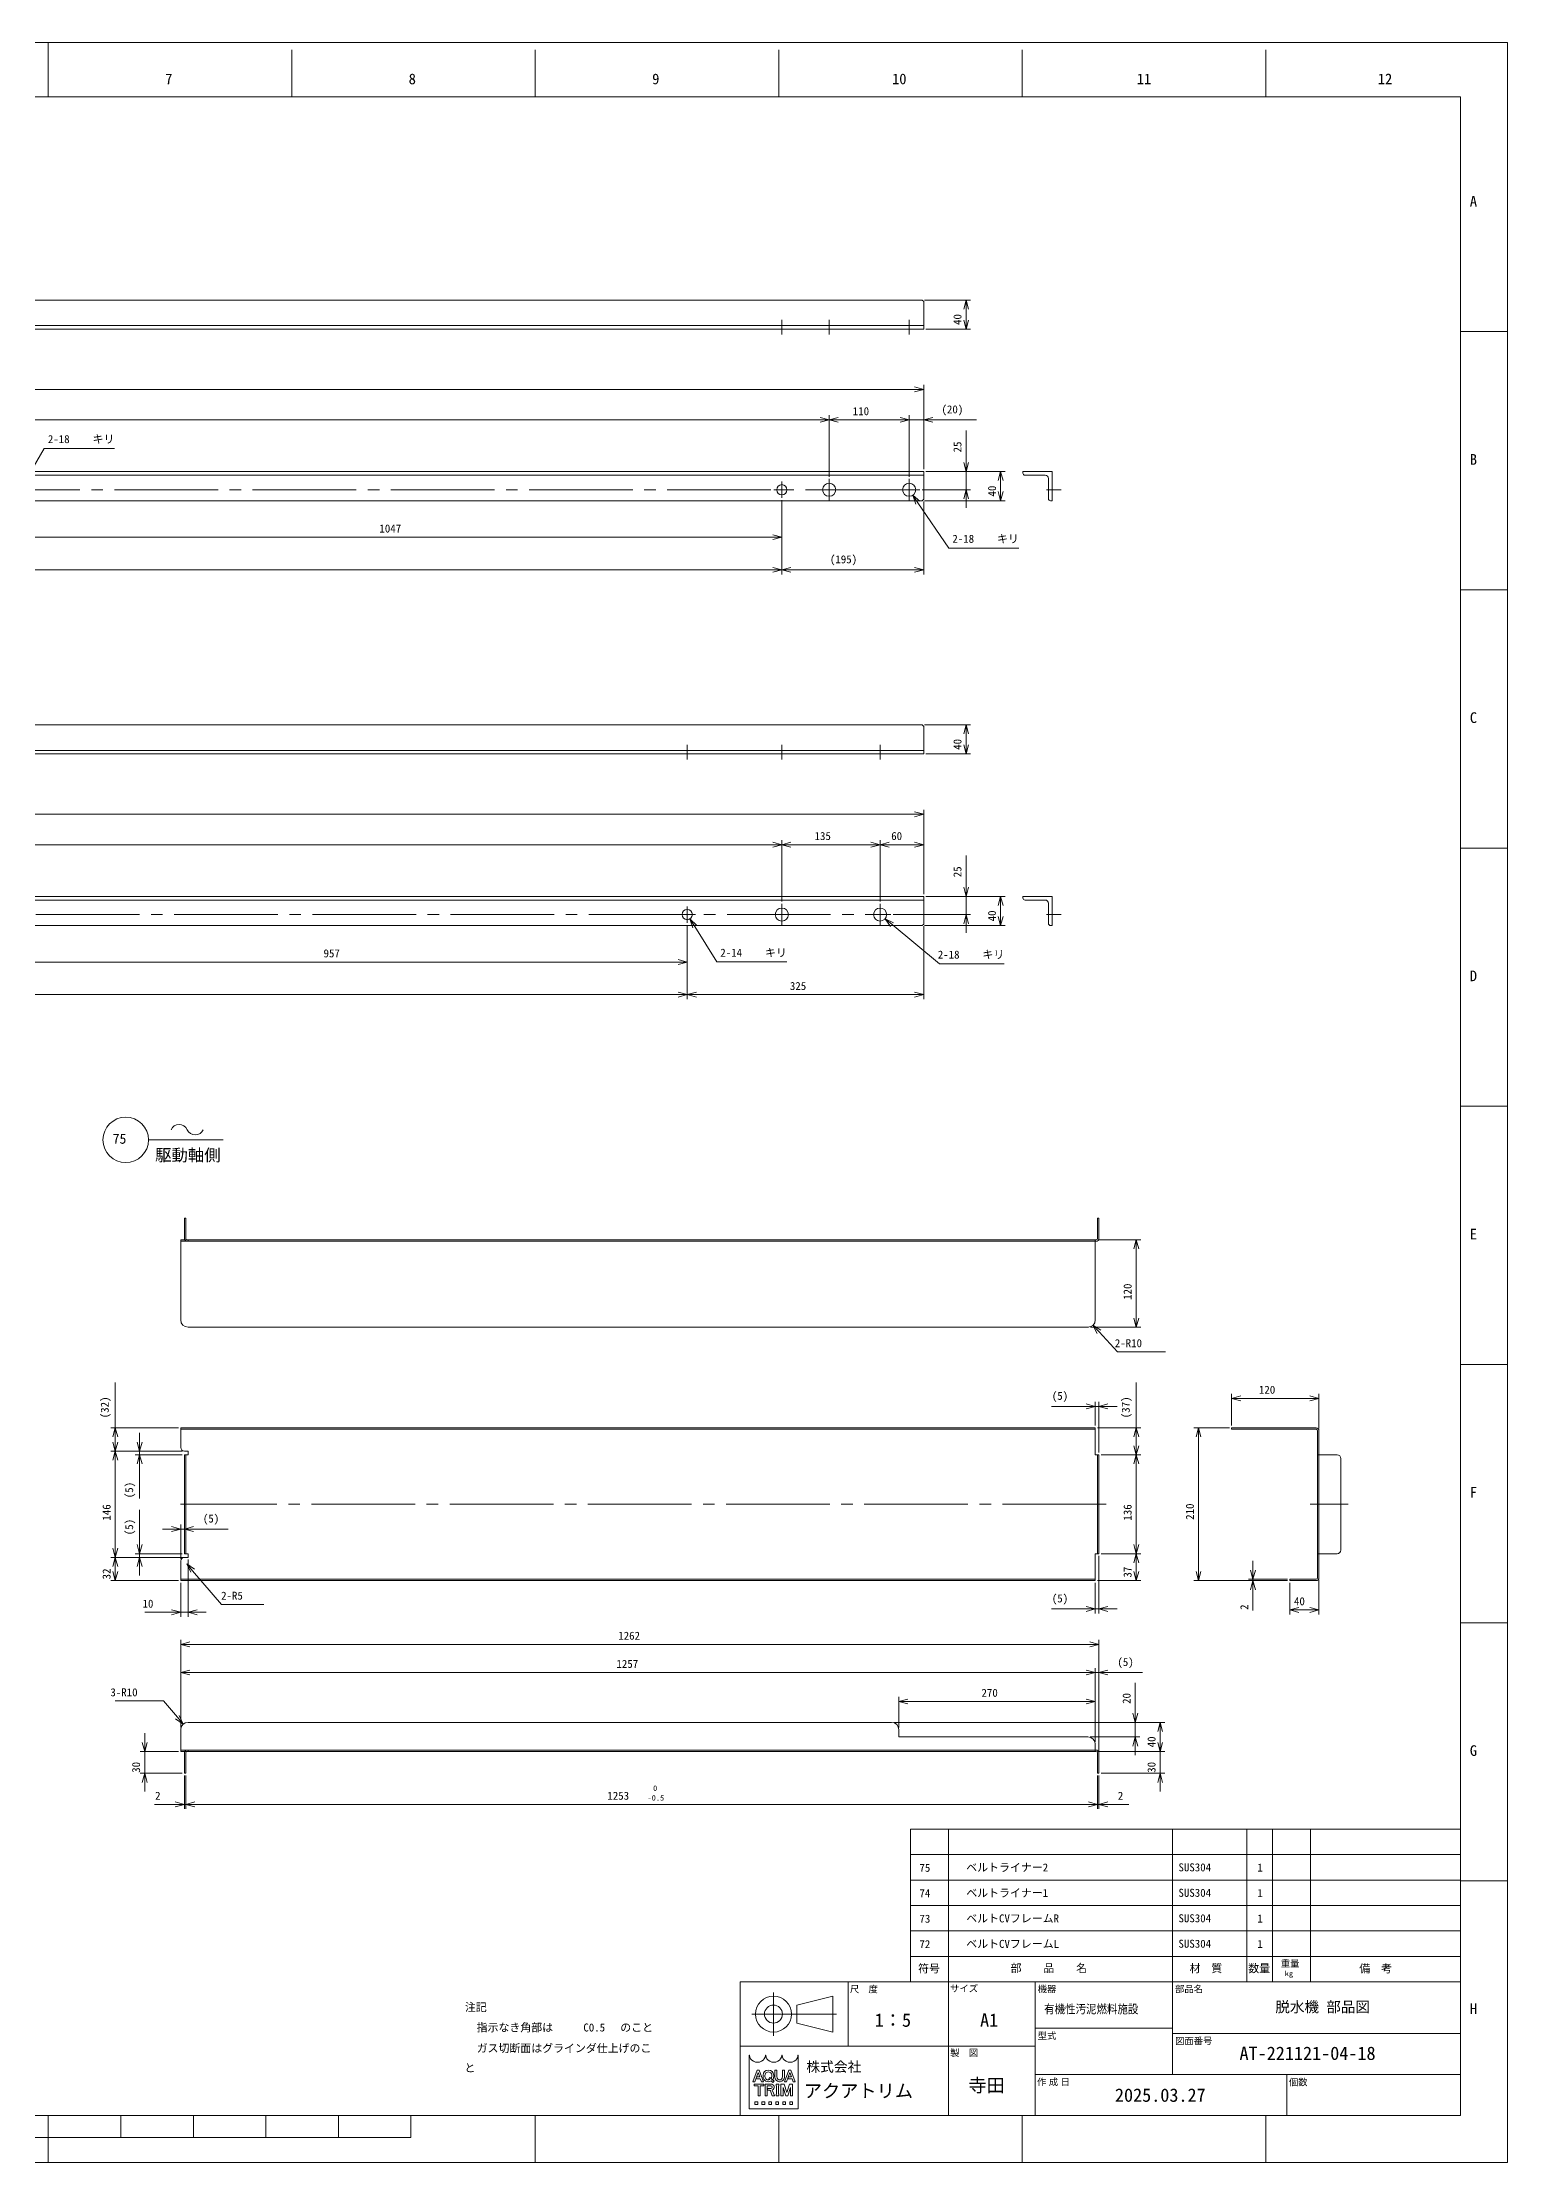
# Model space of a CAD drawing. Units: millimetres at full size. Extents: x -2070 to 2070, y -2126 to 1469.
# Drawn here: x 57 to 2070, y -1445 to 1469 of the extents above; entities that cross this region are included whole.
import ezdxf
from ezdxf.enums import TextEntityAlignment as Align

# ---------------------------------------------------------------- set-up
doc = ezdxf.new("R2010")
doc.units = ezdxf.units.MM
doc.header["$LTSCALE"] = 15.8308
doc.linetypes.add('CHAIN2', pattern=[12, 9, -1, 1, -1])
for name, color, linetype, lineweight in [('0-0_90_FRAME', 2, 'Continuous', 9), ('0-1_91_BLANK', 6, 'Continuous', 9), ('0-2_08_DIM', 3, 'Continuous', 9), ('0-3_0', 134, 'Continuous', 9), ('0-4_04_HIDDEN', 7, 'Continuous', 9), ('0-5_05_CENTER', 2, 'CHAIN2', 9)]:
    doc.layers.add(name, color=color, linetype=linetype, lineweight=lineweight)
doc.layers.add('0-6_07_TEXT', color=3, linetype='Continuous')
doc.styles.add('ＭＳ ゴシック', font='')
doc.styles.add('ＭＳ Ｐゴシック', font='')
doc.styles.get('ＭＳ ゴシック').set_extended_font_data('MS Gothic')
doc.styles.get('ＭＳ Ｐゴシック').set_extended_font_data('MS PGothic')

# ---------------------------------------------------------------- blocks, each defined once
blk = doc.blocks.new('A$C30156163_1')
at = {"layer": '0-3_0'}
for p, q in [((0, 0), (-40, 0)), ((-40, -2), (-40, 0)), ((0, 0), (0, -40)), ((-37, -5), (-9.5, -5)), ((-5, -9.5), (-5, -37)), ((-2, -40), (0, -40))]:
    blk.add_line(p, q, dxfattribs=at)
for centre, radius, start, end in [((-37, -2), 3, 180, 270), ((-9.5, -9.5), 4.5, 0, 90), ((-2, -37), 3, 180, 270)]:
    blk.add_arc(centre, radius, start, end, dxfattribs=at)
blk = doc.blocks.new('p1ba05')
at = {"layer": '0-2_08_DIM'}
for centre, start, end in [((-2.954, 0.285), 24.22764, 155.57578), ((0, 1.621), 204.22764, 335.57578)]:
    blk.add_arc(centre, 1.621, start, end, dxfattribs=at)
blk = doc.blocks.new('_Open30')
at = {"layer": '0-2_08_DIM'}
blk.add_line((0, 0), (-1, 0), dxfattribs=at)
blk.add_lwpolyline([(-1, 0.268), (0, 0), (-1, -0.268)], dxfattribs=at)
blk = doc.blocks.new('AM_BALLOON1')
at = {"layer": '0-2_08_DIM'}
blk.add_circle((0, 0), 5, dxfattribs=at)

msp = doc.modelspace()

# ---------------------------------------------------------------- linework, layer by layer
at = {"layer": '0-0_90_FRAME', "color": 6}
for p, q in [((64.71, 1469.3), (64.71, 1394.49)), ((2070.5, 6.85), (2005.69, 6.85)), ((64.71, -1445.3), (64.71, -1380.78)), ((164.42, -1410.69), (164.42, -1380.78)), ((264.12, -1410.69), (264.12, -1380.78)), ((363.83, -1410.69), (363.83, -1380.78)), ((463.54, -1410.69), (463.54, -1380.78)), ((563.24, -1410.69), (563.24, -1380.78)), ((-433.82, -1410.69), (563.24, -1410.69))]:
    msp.add_line(p, q, dxfattribs=at)
at = {"layer": '0-0_90_FRAME'}
for p, q in [((399.38, 1394.49), (399.38, 1459.3)), ((734.04, 1394.49), (734.04, 1459.3)), ((1068.71, 1394.49), (1068.71, 1459.3)), ((1403.38, 1394.49), (1403.38, 1459.3)), ((1738.04, 1394.49), (1738.04, 1459.3)), ((2070.5, 1071.81), (2005.69, 1071.81)), ((2070.5, 716.83), (2005.69, 716.83)), ((2070.5, 361.84), (2005.69, 361.84)), ((2070.5, -348.13), (2005.69, -348.13)), ((2070.5, -703.12), (2005.69, -703.12)), ((1249.58, -986.92), (1249.58, -1196.92)), ((1249.58, -986.92), (2005.69, -986.92)), ((1302.08, -986.92), (1302.08, -1196.92)), ((1610.03, -986.92), (1610.03, -1196.92)), ((1712.26, -986.92), (1712.26, -1196.92)), ((1747.26, -986.92), (1747.26, -1196.92)), ((1799.75, -986.92), (1799.75, -1196.92)), ((1249.58, -1021.92), (2005.69, -1021.92)), ((1249.58, -1056.92), (2005.69, -1056.92)), ((2070.5, -1058.1), (2005.69, -1058.1)), ((1249.58, -1091.92), (2005.69, -1091.92)), ((1249.58, -1126.92), (2005.69, -1126.92)), ((1249.58, -1161.92), (2005.69, -1161.92)), ((1033.04, -1334.19), (1033.04, -1334.11)), ((1033.04, -1334.19), (1035.91, -1334.19)), ((1035.12, -1337.39), (1048.25, -1337.39)), ((1035.12, -1337.39), (1035.12, -1339.63)), ((1035.12, -1339.63), (1039.92, -1339.63)), ((1035.91, -1334.19), (1040.4, -1321.57)), ((1037.48, -1329.96), (1038.35, -1327.53)), ((1037.48, -1329.96), (1043.39, -1329.96)), ((1038.35, -1327.53), (1042.53, -1327.53)), ((1039.08, -1318.18), (1041.73, -1318.18)), ((1040.24, -1353.4), (1040.24, -1339.95)), ((1042.53, -1327.53), (1040.4, -1321.57)), ((1047.77, -1334.11), (1041.73, -1318.18)), ((1043.12, -1353.4), (1043.12, -1339.95)), ((1043.44, -1339.63), (1048.25, -1339.63)), ((1047.09, -1325.22), (1047.09, -1327.14)), ((1047.77, -1334.19), (1047.77, -1334.11)), ((1048.25, -1337.39), (1048.25, -1339.63)), ((1049.75, -1325.41), (1049.75, -1326.95)), ((1050.07, -1337.39), (1050.07, -1353.4)), ((1050.07, -1337.39), (1057.43, -1337.39)), ((1052.95, -1339.63), (1057.82, -1339.63)), ((1055.07, -1329.94), (1056.49, -1328.43)), ((1055.07, -1329.94), (1056.38, -1331.21)), ((1056.49, -1328.43), (1062.42, -1333.32)), ((1058.2, -1329.77), (1060.26, -1331.47)), ((1058.34, -1333.12), (1060.57, -1335.29)), ((1059.15, -1325.41), (1059.15, -1326.95)), ((1060.57, -1335.29), (1062.42, -1333.32)), ((1061.82, -1325.22), (1061.82, -1327.14)), ((1063.3, -1327.72), (1063.3, -1318.18)), ((1066.18, -1318.18), (1063.3, -1318.18)), ((1065.35, -1337.39), (1068.87, -1337.39)), ((1065.35, -1337.39), (1065.35, -1339.63)), ((1065.67, -1350.84), (1065.67, -1339.95)), ((1066.18, -1327.14), (1066.18, -1318.18)), ((1068.55, -1350.84), (1068.55, -1339.95)), ((1068.87, -1337.39), (1068.87, -1339.63)), ((1070.5, -1334.19), (1069.54, -1334.19)), ((1071.76, -1337.39), (1075.94, -1337.39)), ((1079.76, -1349.02), (1075.94, -1337.39)), ((1076.58, -1334.19), (1076.58, -1334.11)), ((1076.58, -1334.19), (1079.46, -1334.19)), ((1076.74, -1327.72), (1076.74, -1318.18)), ((1079.46, -1334.19), (1083.95, -1321.57)), ((1079.76, -1349.02), (1083.59, -1337.39)), ((1081.02, -1329.96), (1081.89, -1327.53)), ((1081.02, -1329.96), (1086.93, -1329.96)), ((1081.89, -1327.53), (1086.07, -1327.53)), ((1082.62, -1318.18), (1085.27, -1318.18)), ((1087.77, -1337.39), (1083.59, -1337.39)), ((1086.07, -1327.53), (1083.95, -1321.57)), ((1091.31, -1334.11), (1085.27, -1318.18)), ((1091.31, -1334.19), (1091.31, -1334.11)), ((1035.92, -1361.78), (1035.92, -1365.62)), ((1040.24, -1353.4), (1043.12, -1353.4)), ((1045.52, -1361.78), (1045.52, -1365.62)), ((1053.05, -1345.81), (1053.05, -1343.57)), ((1053.05, -1343.57), (1057.82, -1343.57)), ((1053.05, -1345.81), (1056.19, -1345.81)), ((1055.13, -1361.78), (1055.13, -1365.62)), ((1057.38, -1346.61), (1059.82, -1353.4)), ((1059.82, -1353.4), (1062.92, -1353.4)), ((1060.16, -1346.51), (1062.92, -1353.27)), ((1062.92, -1353.27), (1062.92, -1353.4)), ((1064.74, -1361.78), (1064.74, -1365.62)), ((1065.35, -1353.4), (1065.35, -1351.16)), ((1074.34, -1361.78), (1074.34, -1365.62)), ((1078.32, -1353.4), (1074.64, -1342.19)), ((1078.32, -1353.4), (1081.2, -1353.4)), ((1081.2, -1353.4), (1084.89, -1342.19)), ((1087.79, -1361.78), (1087.79, -1365.62)), ((734.04, -1445.3), (734.04, -1380.78)), ((1068.71, -1445.3), (1068.71, -1380.78)), ((1403.38, -1445.3), (1403.38, -1380.78)), ((1738.04, -1445.3), (1738.04, -1380.78))]:
    msp.add_line(p, q, dxfattribs=at)
at = {"layer": '0-0_90_FRAME', "color": 134}
for p, q in [((1061.48, -1270.82), (1061.48, -1211.42)), ((1164.19, -1285.31), (1164.19, -1196.92)), ((1249.58, -1196.92), (2005.69, -1196.92)), ((1302.08, -1380.78), (1302.08, -1196.92)), ((1421.23, -1380.78), (1421.23, -1196.92)), ((1610.03, -1196.92), (1610.03, -1324.21)), ((1031.78, -1241.12), (1148.1, -1241.12)), ((1421.23, -1260.56), (1610.03, -1260.56)), ((1610.03, -1267.64), (2005.69, -1267.64)), ((1421.23, -1285.31), (1015.69, -1285.31)), ((1421.23, -1324.21), (2005.69, -1324.21)), ((1766.9, -1324.21), (1766.9, -1380.78))]:
    msp.add_line(p, q, dxfattribs=at)
at = {"layer": '0-0_90_FRAME', "color": 6}
msp.add_lwpolyline([(-1876.27, -1380.78), (2005.69, -1380.78), (2005.69, 1394.49), (-1876.27, 1394.49)], close=True, dxfattribs=at)
at = {"layer": '0-0_90_FRAME', "color": 134}
for points in [[(1015.69, -1380.78), (2005.69, -1380.78), (2005.69, -1196.92), (1015.69, -1196.92)], [(1093.65, -1228.74), (1143.15, -1216.37), (1143.15, -1265.87), (1093.65, -1253.49)]]:
    msp.add_lwpolyline(points, close=True, dxfattribs=at)
at = {"layer": '0-0_90_FRAME'}
for points in [[(1095.48, -1297.42), (1095.48, -1371.39), (1028.23, -1371.39), (1028.23, -1297.42)], [(1033.04, -1334.19), (1033.04, -1334.11), (1039.08, -1318.18)], [(1047.77, -1334.19), (1044.89, -1334.19), (1043.39, -1329.96)], [(1050.07, -1353.4), (1052.95, -1353.4), (1052.95, -1339.63)], [(1071.76, -1337.39), (1071.76, -1353.4), (1074.64, -1353.4), (1074.64, -1342.19)], [(1073.86, -1327.14), (1073.86, -1318.18), (1076.74, -1318.18)], [(1076.58, -1334.19), (1076.58, -1334.11), (1082.62, -1318.18)], [(1084.89, -1342.19), (1084.89, -1353.4), (1087.77, -1353.4), (1087.77, -1337.39)], [(1091.31, -1334.19), (1088.44, -1334.19), (1086.93, -1329.96)], [(1035.92, -1361.78), (1039.76, -1361.78), (1039.76, -1365.62), (1035.92, -1365.62)], [(1045.52, -1361.78), (1049.37, -1361.78), (1049.37, -1365.62), (1045.52, -1365.62)], [(1055.13, -1361.78), (1058.97, -1361.78), (1058.97, -1365.62), (1055.13, -1365.62)], [(1064.74, -1361.78), (1068.58, -1361.78), (1068.58, -1365.62), (1064.74, -1365.62)], [(1065.35, -1353.4), (1068.87, -1353.4), (1068.87, -1351.16)], [(1074.34, -1361.78), (1078.19, -1361.78), (1078.19, -1365.62), (1074.34, -1365.62)], [(1087.79, -1361.78), (1083.95, -1361.78), (1083.95, -1365.62), (1087.79, -1365.62)]]:
    msp.add_lwpolyline(points, dxfattribs=at)
at = {"layer": '0-0_90_FRAME', "color": 134}
for radius in [24.75, 12.38]:
    msp.add_circle((1061.48, -1241.12), radius, dxfattribs=at)
at = {"layer": '0-0_90_FRAME'}
for centre, radius, start, end in [((1028.23, -1297.74), 0.32, 0, 90), ((1050.65, -1297.74), 0.32, 0, 180), ((1050.65, -1297.74), 0.32, 0, 90), ((1073.06, -1297.74), 0.32, 0, 180), ((1095.48, -1297.74), 0.32, 90, 180), ((1039.92, -1339.95), 0.32, 0, 90), ((1043.44, -1339.95), 0.32, 90, 180), ((1057.75, -1341.6), 1.97, 271.99706, 88.00294), ((1070.06, -1327.43), 6.78, 182.45003, 265.55526), ((1065.35, -1339.95), 0.32, 0, 90), ((1071.89, -1327.22), 5.72, 179.25279, 218.96457), ((1070.02, -1326.14), 5.33, 241.15773, 298.84227), ((1068.87, -1339.95), 0.32, 90, 180), ((1069.97, -1327.43), 6.78, 274.44474, 357.54997), ((1068.15, -1327.22), 5.72, 321.03543, 0.74721), ((1056.19, -1347.09), 1.28, 21.9283, 90), ((1058.23, -1347.31), 2.09, 22.27295, 58.55311), ((1065.35, -1350.84), 0.32, 270, 0), ((1068.87, -1350.84), 0.32, 180, 270)]:
    msp.add_arc(centre, radius, start, end, dxfattribs=at)
for centre, major_axis, ratio, start_param, end_param in [((1039.44, -1297.74), (-10.89, 0), 0.882353, 6.2831853, 9.424778), ((1061.86, -1297.74), (-10.89, 0), 0.882353, 6.2831853, 9.424778), ((1084.27, -1297.74), (-10.89, 0), 0.882353, 6.2831853, 9.424778), ((1054.45, -1325.22), (-7.36, 0), 0.956522, 3.1415927, 6.2831853), ((1054.45, -1327.14), (-7.36, 0), 0.956522, 6.2831853, 8.4104559), ((1054.45, -1325.41), (4.7, 0), 0.994718, 6.2831853, 9.424778), ((1054.45, -1326.95), (4.7, 0), 0.995036, 3.1415927, 5.1354926), ((1057.43, -1341.6), (-5.17, 0), 0.81482, 1.9440695, 4.712389), ((1054.45, -1326.95), (4.7, 0), 0.995036, 5.6366671, 6.2831853), ((1054.45, -1327.14), (-7.36, 0), 0.956522, 2.4802046, 3.1415927)]:
    msp.add_ellipse(centre, major_axis=major_axis, ratio=ratio, start_param=start_param, end_param=end_param, dxfattribs=at)
at = {"layer": '0-1_91_BLANK'}
msp.add_lwpolyline([(-2070.5, -1445.3), (2070.5, -1445.3), (2070.5, 1469.3), (-2070.5, 1469.3)], close=True, dxfattribs=at)
at = {"layer": '0-2_08_DIM'}
for p, q in [((1269.07, 1115.12), (1332.5, 1115.12)), ((1326.25, 1087.62), (1326.25, 1102.62)), ((1271.07, 1075.12), (1332.5, 1075.12)), ((-1289.55, 992.24), (1255.45, 992.24)), ((1267.95, 882.46), (1267.95, 998.49)), ((-1094.55, 950.43), (1125.45, 950.43)), ((1137.95, 872.27), (1137.95, 956.68)), ((1137.95, 872.27), (1137.95, 956.68)), ((1235.45, 950.43), (1150.45, 950.43)), ((1235.45, 950.43), (1222.95, 950.43)), ((1247.95, 872.27), (1247.95, 956.68)), ((1247.95, 872.27), (1247.95, 956.68)), ((1247.95, 950.43), (1267.95, 950.43)), ((1267.95, 882.46), (1267.95, 956.68)), ((1280.45, 950.43), (1340.45, 950.43)), ((1326.25, 891.83), (1326.25, 935.58)), ((1271.07, 879.33), (1332.5, 879.33)), ((1271.07, 879.33), (1379.98, 879.33)), ((1326.25, 854.33), (1326.25, 879.33)), ((1265.89, 854.33), (1332.5, 854.33)), ((1373.73, 866.83), (1373.73, 851.83)), ((1072.95, 840.02), (1072.95, 738.02)), ((1072.95, 840.02), (1072.95, 782.9)), ((1072.95, 840.02), (1072.95, 738.02)), ((1267.95, 838.21), (1267.95, 738.02)), ((1269.07, 839.33), (1379.98, 839.33)), ((1326.25, 841.83), (1326.25, 829.33)), ((38.45, 789.15), (1060.45, 789.15)), ((-964.55, 744.27), (1060.45, 744.27)), ((1085.45, 744.27), (1255.45, 744.27)), ((1269.07, 531.1), (1332.5, 531.1)), ((1326.25, 503.6), (1326.25, 518.6)), ((1271.07, 491.1), (1332.5, 491.1)), ((1255.45, 408.22), (-1289.55, 408.22)), ((1267.95, 298.44), (1267.95, 414.47)), ((1060.45, 366.41), (-1159.55, 366.41)), ((1072.95, 288.25), (1072.95, 372.66)), ((1072.95, 288.25), (1072.95, 372.66)), ((1085.45, 366.41), (1195.45, 366.41)), ((1207.95, 288.25), (1207.95, 372.66)), ((1207.95, 288.25), (1207.95, 372.66)), ((1220.45, 366.41), (1255.45, 366.41)), ((1267.95, 298.44), (1267.95, 372.66)), ((1326.25, 307.81), (1326.25, 351.56)), ((1271.07, 295.31), (1332.5, 295.31)), ((1271.07, 295.31), (1379.98, 295.31)), ((1326.25, 270.31), (1326.25, 295.31)), ((1225.89, 270.31), (1332.5, 270.31)), ((1373.73, 282.81), (1373.73, 267.81)), ((942.95, 256), (942.95, 154)), ((942.95, 256), (942.95, 198.87)), ((942.95, 256), (942.95, 154)), ((1267.95, 254.19), (1267.95, 154)), ((1269.07, 255.31), (1379.98, 255.31)), ((1326.25, 257.81), (1326.25, 245.31)), ((930.45, 205.12), (-1.55, 205.12)), ((930.45, 160.25), (-1094.55, 160.25)), ((955.45, 160.25), (1255.45, 160.25)), ((202.43, -39.47), (305.22, -39.47)), ((1507.88, -176.83), (1566.34, -176.83)), ((1560.09, -189.33), (1560.09, -284.33)), ((1497.38, -296.83), (1566.34, -296.83)), ((156.71, -435.28), (156.71, -372.78)), ((1560.09, -435.28), (1560.09, -372.78)), ((1491.26, -405.75), (1443.65, -405.75)), ((1503.76, -432.16), (1503.76, -399.5)), ((1508.76, -405.75), (1503.76, -405.75)), ((1508.76, -469.16), (1508.76, -399.5)), ((1521.26, -405.75), (1533.76, -405.75)), ((1691.18, -432.16), (1691.18, -388.53)), ((1798.68, -394.78), (1703.68, -394.78)), ((1811.18, -436.16), (1811.18, -388.53)), ((243.64, -435.28), (150.46, -435.28)), ((1506.88, -435.28), (1566.34, -435.28)), ((1688.06, -435.28), (1639.46, -435.28)), ((156.71, -454.78), (156.71, -447.78)), ((190.29, -454.78), (190.29, -442.28)), ((1560.09, -459.78), (1560.09, -447.78)), ((1645.71, -632.78), (1645.71, -447.78)), ((248.64, -467.28), (150.46, -467.28)), ((248.64, -467.28), (150.46, -467.28)), ((156.71, -600.78), (156.71, -479.78)), ((248.64, -467.28), (184.04, -467.28)), ((248.64, -472.28), (184.04, -472.28)), ((190.29, -467.28), (190.29, -472.28)), ((190.29, -484.78), (190.29, -532.38)), ((1511.88, -472.28), (1566.34, -472.28)), ((1511.88, -472.28), (1566.34, -472.28)), ((1560.09, -595.78), (1560.09, -484.78)), ((190.29, -595.78), (190.29, -548.18)), ((234.26, -574.39), (221.76, -574.39)), ((246.76, -615.16), (246.76, -568.14)), ((246.76, -574.39), (251.76, -574.39)), ((251.76, -574.42), (251.76, -568.14)), ((264.26, -574.39), (311.86, -574.39)), ((248.64, -608.28), (184.04, -608.28)), ((190.29, -613.28), (190.29, -608.28)), ((1508.76, -611.41), (1508.76, -690.4)), ((1511.88, -608.28), (1566.34, -608.28)), ((1511.88, -608.28), (1566.34, -608.28)), ((248.64, -613.28), (150.46, -613.28)), ((243.64, -613.28), (150.46, -613.28)), ((156.71, -625.78), (156.71, -632.78)), ((243.64, -613.28), (184.04, -613.28)), ((190.29, -625.78), (190.29, -638.28)), ((256.76, -616.41), (256.76, -695.06)), ((1560.09, -620.78), (1560.09, -632.78)), ((1720.55, -630.78), (1720.55, -618.28)), ((243.64, -645.28), (150.46, -645.28)), ((246.76, -648.41), (246.76, -695.06)), ((1503.76, -648.41), (1503.76, -690.4)), ((1506.88, -645.28), (1566.34, -645.28)), ((1768.06, -645.28), (1639.46, -645.28)), ((1768.06, -643.28), (1714.3, -643.28)), ((1768.06, -645.28), (1714.3, -645.28)), ((1720.55, -643.28), (1720.55, -645.28)), ((1720.55, -657.78), (1720.55, -686.53)), ((1771.18, -648.41), (1771.18, -691.83)), ((1811.18, -644.41), (1811.18, -691.83)), ((234.26, -688.81), (197.39, -688.81)), ((256.76, -688.81), (246.76, -688.81)), ((269.26, -688.81), (281.76, -688.81)), ((1491.26, -684.15), (1443.65, -684.15)), ((1508.76, -684.15), (1503.76, -684.15)), ((1521.26, -684.15), (1533.76, -684.15)), ((1798.68, -685.58), (1783.68, -685.58)), ((246.76, -847.03), (246.76, -726.66)), ((1508.76, -879.03), (1508.76, -726.66)), ((259.26, -732.91), (1496.26, -732.91)), ((246.76, -847.03), (246.76, -765.4)), ((1491.26, -771.65), (259.26, -771.65)), ((1491.26, -771.65), (1478.76, -771.65)), ((1503.76, -867.03), (1503.76, -765.4)), ((1503.76, -867.03), (1503.76, -765.4)), ((1503.76, -771.65), (1508.76, -771.65)), ((1508.76, -879.03), (1508.76, -765.4)), ((1521.26, -771.65), (1568.86, -771.65)), ((1558.73, -827.66), (1558.73, -785.78)), ((1233.76, -847.03), (1233.76, -805.12)), ((1246.26, -811.37), (1491.26, -811.37)), ((1503.76, -867.03), (1503.76, -805.12)), ((1226.88, -840.16), (1599.25, -840.16)), ((1226.88, -840.16), (1564.98, -840.16)), ((1558.73, -860.16), (1558.73, -840.16)), ((197.25, -867.66), (197.25, -855.16)), ((1496.88, -860.16), (1564.98, -860.16)), ((1558.73, -872.66), (1558.73, -885.16)), ((1593, -867.66), (1593, -852.66)), ((1593, -867.66), (1593, -855.16)), ((243.64, -880.16), (191, -880.16)), ((197.25, -880.16), (197.25, -910.16)), ((1506.88, -880.16), (1599.25, -880.16)), ((1507.88, -880.16), (1599.25, -880.16)), ((1593, -880.16), (1593, -910.16)), ((248.64, -910.16), (191, -910.16)), ((197.25, -922.66), (197.25, -935.16)), ((251.76, -913.28), (251.76, -959.17)), ((253.76, -913.28), (253.76, -959.17)), ((253.76, -913.28), (253.76, -959.17)), ((1506.76, -913.28), (1506.76, -959.17)), ((1506.76, -913.28), (1506.76, -959.17)), ((1508.76, -913.28), (1508.76, -959.17)), ((1511.88, -910.16), (1599.25, -910.16)), ((1593, -922.66), (1593, -935.16)), ((239.26, -952.92), (210.51, -952.92)), ((253.76, -952.92), (251.76, -952.92)), ((1494.26, -952.92), (266.26, -952.92)), ((266.26, -952.92), (278.76, -952.92)), ((1494.26, -952.92), (1481.76, -952.92)), ((1506.76, -952.92), (1508.76, -952.92)), ((1521.26, -952.92), (1550.01, -952.92))]:
    msp.add_line(p, q, dxfattribs=at)
for points in [[(155.59, 911.17), (59.22, 911.17), (36.81, 872.89)], [(1398.78, 774.1), (1302.4, 774.1), (1260.02, 836.54)], [(1079.84, 205.17), (983.46, 205.17), (953.25, 253.75)], [(1378.75, 202.51), (1289.88, 202.51), (1224.51, 256.6)], [(1600.38, -330.78), (1534.13, -330.78), (1508.98, -303.4)], [(360.78, -677.93), (302.65, -677.93), (263.12, -631.59)], [(156.68, -810.73), (222.93, -810.73), (242.11, -833.08)]]:
    msp.add_lwpolyline(points, dxfattribs=at)
at = {"layer": '0-3_0'}
for p, q in [((251.76, -174.83), (251.76, -146.83)), ((251.76, -146.83), (253.76, -146.83)), ((253.76, -174.83), (253.76, -146.83)), ((1506.76, -146.83), (1506.76, -174.83)), ((246.76, -286.83), (246.76, -176.83)), ((1363, -176.83), (246.76, -176.83)), ((256.76, -178.83), (255.76, -178.83)), ((1504.76, -176.83), (1363, -176.83)), ((1503.76, -210.49), (1503.76, -176.83)), ((1503.76, -286.83), (1503.76, -210.49)), ((1494.26, -296.83), (256.76, -296.83)), ((1503.76, -435.28), (246.76, -435.28)), ((246.76, -435.28), (246.76, -462.28)), ((1503.76, -437.28), (246.76, -437.28)), ((1809.18, -641.28), (1809.18, -439.28)), ((1811.18, -472.28), (1811.18, -439.28)), ((1809.18, -472.28), (1836.18, -472.28)), ((1841.18, -477.28), (1841.18, -603.28)), ((256.76, -608.28), (251.76, -608.28)), ((256.76, -608.28), (256.76, -613.28)), ((1503.76, -608.28), (1503.76, -645.28)), ((1503.76, -608.28), (1508.76, -608.28)), ((1836.18, -608.28), (1809.18, -608.28)), ((1811.18, -641.28), (1811.18, -608.28)), ((246.76, -618.28), (246.76, -645.28)), ((256.76, -613.28), (251.76, -613.28)), ((1503.76, -643.28), (246.76, -643.28)), ((1503.76, -645.28), (246.76, -645.28)), ((1771.18, -643.28), (1807.18, -643.28)), ((1771.18, -643.28), (1771.18, -645.28)), ((1807.18, -645.28), (1771.18, -645.28)), ((256.76, -840.16), (1223.76, -840.16)), ((246.76, -850.16), (246.76, -880.16)), ((1503.76, -880.16), (1503.76, -870.16)), ((1363, -880.16), (246.76, -880.16)), ((251.76, -882.16), (251.76, -910.16)), ((253.76, -882.16), (253.76, -910.16)), ((256.76, -878.16), (255.76, -878.16)), ((1504.76, -880.16), (1363, -880.16)), ((1504.76, -878.16), (1503.76, -878.16)), ((1506.76, -910.16), (1506.76, -882.16)), ((251.76, -910.16), (253.76, -910.16))]:
    msp.add_line(p, q, dxfattribs=at)
for points in [[(-1302.05, 1075.12), (1267.95, 1075.12), (1267.95, 1113.12), (1265.95, 1115.12), (-1300.05, 1115.12), (-1302.05, 1113.12)], [(-1302.05, 879.33), (1267.95, 879.33), (1267.95, 841.33), (1265.95, 839.33), (-1300.05, 839.33), (-1302.05, 841.33)], [(1267.95, 491.1), (-1302.05, 491.1), (-1302.05, 529.1), (-1300.05, 531.1), (1265.95, 531.1), (1267.95, 529.1)], [(1267.95, 295.31), (-1302.05, 295.31), (-1302.05, 257.31), (-1300.05, 255.31), (1265.95, 255.31), (1267.95, 257.31)]]:
    msp.add_lwpolyline(points, close=True, dxfattribs=at)
for points in [[(1506.76, -146.83), (1508.76, -146.83), (1508.76, -174.83)], [(1508.76, -608.28), (1508.76, -472.28), (1503.76, -472.28), (1503.76, -435.28)], [(1807.18, -437.28), (1691.18, -437.28), (1691.18, -435.28), (1807.18, -435.28)], [(256.76, -472.28), (256.76, -467.28), (251.76, -467.28)], [(251.76, -608.28), (251.76, -472.28), (256.76, -472.28)], [(1233.76, -850.16), (1233.76, -860.16), (1400.93, -860.16), (1493.76, -860.16)], [(1506.76, -910.16), (1508.76, -910.16), (1508.76, -882.16)]]:
    msp.add_lwpolyline(points, dxfattribs=at)
for centre, radius in [((1072.95, 854.33), 7), ((1137.95, 854.33), 9), ((1247.95, 854.33), 9), ((942.95, 270.31), 7), ((1072.95, 270.31), 9), ((1207.95, 270.31), 9)]:
    msp.add_circle(centre, radius, dxfattribs=at)
for centre, radius, start, end in [((255.76, -174.83), 4, 180, 210), ((255.76, -174.83), 2, 180, 270), ((1504.76, -174.83), 2, 270, 0), ((1504.76, -174.83), 4, 270, 0), ((256.76, -286.83), 10, 180, 270), ((1493.76, -286.83), 10, 270, 0), ((1807.18, -439.28), 4, 0, 90), ((251.76, -462.28), 5, 180, 270), ((1807.18, -439.28), 2, 0, 90), ((1836.18, -477.28), 5, 0, 90), ((1836.18, -603.28), 5, 270, 0), ((251.76, -618.28), 5, 90, 180), ((1807.18, -641.28), 4, 270, 0), ((1807.18, -641.28), 2, 270, 0), ((256.76, -850.16), 10, 90, 180), ((1223.76, -850.16), 10, 0, 90), ((1493.76, -870.16), 10, 0, 90), ((255.76, -882.16), 4, 150, 180), ((255.76, -882.16), 2, 90, 180), ((1504.76, -882.16), 4, 0, 90), ((1504.76, -882.16), 2, 0, 90)]:
    msp.add_arc(centre, radius, start, end, dxfattribs=at)
at = {"layer": '0-4_04_HIDDEN'}
for p, q in [((-1302.05, 1080.12), (1267.95, 1080.12)), ((-1302.05, 874.33), (1267.95, 874.33)), ((1267.95, 496.1), (-1302.05, 496.1)), ((1267.95, 290.31), (-1302.05, 290.31)), ((1503.76, -178.83), (246.76, -178.83)), ((256.76, -176.83), (256.76, -178.83)), ((1504.76, -178.83), (1503.76, -178.83)), ((253.76, -608.28), (253.76, -472.28)), ((1506.76, -608.28), (1506.76, -472.28)), ((1811.18, -608.28), (1811.18, -472.28)), ((1503.76, -878.16), (246.76, -878.16)), ((256.76, -880.16), (256.76, -878.16))]:
    msp.add_line(p, q, dxfattribs=at)
for centre, start, end in [((255.76, -174.83), 210, 270), ((255.76, -882.16), 90, 150)]:
    msp.add_arc(centre, 4, start, end, dxfattribs=at)
at = {"layer": '0-5_05_CENTER'}
for p, q in [((1072.95, 1067.59), (1072.95, 1087.72)), ((1137.95, 1067.59), (1137.95, 1087.72)), ((1247.95, 1067.59), (1247.95, 1087.72)), ((1247.95, 854.33), (-1242.05, 854.33)), ((1061.76, 854.33), (1084.14, 854.33)), ((1072.95, 843.15), (1072.95, 865.52)), ((1123.14, 854.33), (1152.76, 854.33)), ((1137.95, 839.52), (1137.95, 869.15)), ((1233.14, 854.33), (1262.76, 854.33)), ((1247.95, 839.52), (1247.95, 869.15)), ((1436.77, 854.33), (1456.9, 854.33)), ((942.95, 483.56), (942.95, 503.7)), ((1072.95, 483.56), (1072.95, 503.7)), ((1207.95, 483.56), (1207.95, 503.7)), ((-1282.05, 270.31), (1207.95, 270.31)), ((931.76, 270.31), (954.14, 270.31)), ((942.95, 259.13), (942.95, 281.5)), ((1058.14, 270.31), (1087.76, 270.31)), ((1072.95, 255.5), (1072.95, 285.12)), ((1193.14, 270.31), (1222.76, 270.31)), ((1207.95, 255.5), (1207.95, 285.12)), ((1436.77, 270.31), (1456.9, 270.31)), ((1518.76, -540.28), (246.26, -540.28)), ((1851.18, -540.28), (1799.18, -540.28))]:
    msp.add_line(p, q, dxfattribs=at)

# ---------------------------------------------------------------- block references
at = {"layer": '0-2_08_DIM', "xscale": 12.5, "yscale": 12.5}
for p, rotation in [((1326.25, 1115.12), 90), ((1326.25, 1075.12), 270), ((1137.95, 950.43), 180), ((1267.95, 950.43), 180), ((1326.25, 879.33), 270), ((1373.73, 879.33), 90), ((1253, 846.89), 124.16408), ((1326.25, 854.33), 90), ((1373.73, 839.33), 270), ((1072.95, 744.27), 180), ((1326.25, 531.1), 90), ((1326.25, 491.1), 270), ((1072.95, 366.41), 180), ((1207.95, 366.41), 180), ((1326.25, 295.31), 270), ((1373.73, 295.31), 90), ((946.65, 264.37), 121.87829), ((1214.88, 264.57), 140.38929), ((1326.25, 270.31), 90), ((1373.73, 255.31), 270), ((942.95, 160.25), 180), ((1560.09, -176.83), 90), ((1560.09, -296.83), 270), ((1500.52, -294.19), 132.56629), ((1508.76, -405.75), 180), ((1691.18, -394.78), 180), ((156.71, -435.28), 90), ((1560.09, -435.28), 90), ((1645.71, -435.28), 90), ((156.71, -467.28), 270), ((190.29, -467.28), 270), ((1560.09, -472.28), 270), ((156.71, -467.28), 90), ((190.29, -472.28), 90), ((1560.09, -472.28), 90), ((251.76, -574.39), 180), ((156.71, -613.28), 270), ((190.29, -608.28), 270), ((1560.09, -608.28), 270), ((1560.09, -608.28), 90), ((156.71, -613.28), 90), ((156.71, -645.28), 270), ((190.29, -613.28), 90), ((255.01, -622.08), 130.47208), ((1560.09, -645.28), 270), ((1645.71, -645.28), 270), ((1720.55, -643.28), 270), ((1720.55, -645.28), 90), ((256.76, -688.81), 180), ((1508.76, -684.15), 180), ((1771.18, -685.58), 180), ((246.76, -732.91), 180), ((246.76, -771.65), 180), ((1508.76, -771.65), 180), ((1233.76, -811.37), 180), ((250.25, -842.57), 310.63102), ((1558.73, -840.16), 270), ((1593, -840.16), 90), ((197.25, -880.16), 270), ((1558.73, -860.16), 90), ((1593, -880.16), 270), ((1593, -880.16), 270), ((197.25, -910.16), 90), ((1593, -910.16), 90), ((253.76, -952.92), 180), ((253.76, -952.92), 180), ((1508.76, -952.92), 180)]:
    msp.add_blockref('_Open30', p, dxfattribs=dict(at, rotation=rotation))
at = {"layer": '0-2_08_DIM'}
for name, p, xscale, yscale in [('_Open30', (1267.95, 992.24), 12.5, 12.5), ('_Open30', (1137.95, 950.43), 12.5, 12.5), ('_Open30', (1247.95, 950.43), 12.5, 12.5), ('_Open30', (1247.95, 950.43), 12.5, 12.5), ('_Open30', (1072.95, 789.15), 12.5, 12.5), ('_Open30', (1072.95, 744.27), 12.5, 12.5), ('_Open30', (1267.95, 744.27), 12.5, 12.5), ('_Open30', (1267.95, 408.22), 12.5, 12.5), ('_Open30', (1072.95, 366.41), 12.5, 12.5), ('_Open30', (1207.95, 366.41), 12.5, 12.5), ('_Open30', (1267.95, 366.41), 12.5, 12.5), ('_Open30', (942.95, 205.12), 12.5, 12.5), ('_Open30', (942.95, 160.25), 12.5, 12.5), ('_Open30', (1267.95, 160.25), 12.5, 12.5), ('AM_BALLOON1', (171.14, -39.43), 6.25, 6.25), ('p1ba05', (266.66, -32.63), 7.5, 7.5), ('_Open30', (1503.76, -405.75), 12.5, 12.5), ('_Open30', (1811.18, -394.78), 12.5, 12.5), ('_Open30', (246.76, -574.39), 12.5, 12.5), ('_Open30', (246.76, -688.81), 12.5, 12.5), ('_Open30', (1503.76, -684.15), 12.5, 12.5), ('_Open30', (1811.18, -685.58), 12.5, 12.5), ('_Open30', (1508.76, -732.91), 12.5, 12.5), ('_Open30', (1503.76, -771.65), 12.5, 12.5), ('_Open30', (1503.76, -771.65), 12.5, 12.5), ('_Open30', (1503.76, -811.37), 12.5, 12.5), ('_Open30', (251.76, -952.92), 12.5, 12.5), ('_Open30', (1506.76, -952.92), 12.5, 12.5), ('_Open30', (1506.76, -952.92), 12.5, 12.5)]:
    msp.add_blockref(name, p, dxfattribs=dict(at, xscale=xscale, yscale=yscale))
at = {"layer": '0-3_0'}
for p in [(1444.3, 879.33), (1444.3, 295.31)]:
    msp.add_blockref('A$C30156163_1', p, dxfattribs=at)

# ---------------------------------------------------------------- texts
at = {"layer": '0-0_90_FRAME', "color": 134}
for s, height, style, p in [('7', 14.66, 'ＭＳ ゴシック', (225.38, 1407.4)), ('8', 14.66, 'ＭＳ ゴシック', (560.04, 1407.4)), ('9', 14.66, 'ＭＳ ゴシック', (894.71, 1407.4)), ('10', 14.66, 'ＭＳ ゴシック', (1224.38, 1407.4)), ('11', 14.66, 'ＭＳ ゴシック', (1560.71, 1407.4)), ('12', 14.66, 'ＭＳ ゴシック', (1892.04, 1407.4)), ('A', 14.66, 'ＭＳ ゴシック', (2018.57, 1239.3)), ('B', 14.66, 'ＭＳ ゴシック', (2018.57, 884.32)), ('C', 14.66, 'ＭＳ ゴシック', (2018.57, 529.33)), ('D', 14.66, 'ＭＳ ゴシック', (2018.57, 174.35)), ('E', 14.66, 'ＭＳ ゴシック', (2018.57, -180.64)), ('F', 14.66, 'ＭＳ ゴシック', (2018.57, -535.62)), ('G', 14.66, 'ＭＳ ゴシック', (2018.57, -890.61)), ('尺\u3000度', 9.164, 'ＭＳ Ｐゴシック', (1166.43, -1214.24)), ('サイズ', 9.164, 'ＭＳ Ｐゴシック', (1304.33, -1213.31)), ('機器', 9.164, 'ＭＳ Ｐゴシック', (1424.62, -1214.04)), ('部品名', 9.164, 'ＭＳ Ｐゴシック', (1613.43, -1214.04)), ('脱水機 部品図', 14.66, 'ＭＳ ゴシック', (1751.32, -1242.97)), ('1：5', 18.33, 'ＭＳ ゴシック', (1200.65, -1264.1)), ('A1', 18.33, 'ＭＳ ゴシック', (1345.41, -1264.1)), ('H', 14.66, 'ＭＳ ゴシック', (2018.57, -1245.59)), ('型式', 9.164, 'ＭＳ Ｐゴシック', (1424.62, -1278.3)), ('図面番号', 9.164, 'ＭＳ Ｐゴシック', (1613.43, -1285.37)), ('製\u3000図', 9.164, 'ＭＳ Ｐゴシック', (1304.33, -1301.7)), ('AT-221121-04-18', 18.33, 'ＭＳ ゴシック', (1702.01, -1309.65)), ('寺田', 18.33, 'ＭＳ ゴシック', (1329.17, -1353.75)), ('作 成 日', 9.164, 'ＭＳ Ｐゴシック', (1423.76, -1341.8)), ('個数', 9.164, 'ＭＳ Ｐゴシック', (1769.87, -1342.14)), ('2025.03.27', 18.33, 'ＭＳ ゴシック', (1530.81, -1367.2))]:
    msp.add_text(s, height=height, dxfattribs=dict(at, style=style)).set_placement(p, align=Align.BOTTOM_LEFT)
at = {"layer": '0-0_90_FRAME', "color": 3, "style": 'ＭＳ ゴシック'}
for s, height, p in [('75', 11, (1262.05, -1048.81)), ('ベルトライナー2', 11, (1326.47, -1048.42)), ('SUS304', 11, (1618.09, -1048.22)), ('1', 11, (1726.58, -1048.56)), ('74', 11, (1262.05, -1083.81)), ('ベルトライナー1', 11, (1326.47, -1083.42)), ('SUS304', 11, (1618.09, -1083.22)), ('1', 11, (1726.58, -1083.56)), ('73', 11, (1262.05, -1118.81)), ('ベルトCVフレームR', 11, (1326.47, -1118.42)), ('SUS304', 11, (1618.09, -1118.22)), ('1', 11, (1726.58, -1118.56)), ('72', 11, (1262.05, -1153.81)), ('ベルトCVフレームL', 11, (1326.47, -1153.42)), ('SUS304', 11, (1618.09, -1153.22)), ('1', 11, (1726.58, -1153.56)), ('重量', 9.164, (1758.69, -1178.96)), ('符号', 11, (1260.27, -1187.39)), ('部\u3000\u3000品\u3000\u3000名', 11, (1387.43, -1186.84)), ('材\u3000質', 11, (1633.38, -1187.02)), ('数量', 11, (1714.09, -1187.14)), ('kg', 7.331, (1764.21, -1191.19)), ('備  考', 11, (1866.66, -1187.39))]:
    msp.add_text(s, height=height, dxfattribs=at).set_placement(p, align=Align.BOTTOM_LEFT)
at = {"layer": '0-0_90_FRAME', "color": 134, "style": 'ＭＳ ゴシック', "width": 0.9}
msp.add_text('有機性汚泥燃料施設', height=11.73, dxfattribs=at).set_placement((1433.43, -1243.69), align=Align.BOTTOM_LEFT)
at = {"layer": '0-0_90_FRAME', "style": 'ＭＳ ゴシック'}
for s, height, p in [('株式会社', 13.86, (1106.65, -1324.61)), ('アクアトリム', 18.33, (1103.17, -1361.32))]:
    msp.add_text(s, height=height, dxfattribs=at).set_placement(p, align=Align.BOTTOM_LEFT)
at = {"layer": '0-2_08_DIM', "style": 'ＭＳ ゴシック'}
for s, p in [('40', (1323.13, 1080.84)), ('25', (1323.12, 905.67)), ('40', (1370.61, 845.05)), ('40', (1323.13, 496.81)), ('25', (1323.12, 321.65)), ('40', (1370.61, 261.03)), ('120', (1556.96, -259.33)), ('(32)', (151.08, -422.07)), ('(37)', (1554.46, -422.07)), ('(5)', (184.65, -531.98)), ('146', (153.58, -562.78)), ('136', (1556.96, -562.78)), ('210', (1642.59, -561.71)), ('(5)', (184.65, -582.87)), ('32', (153.58, -643.57)), ('37', (1556.96, -641.07)), ('2', (1717.42, -685.55)), ('20', (1555.6, -814.76)), ('40', (1589.87, -874.44)), ('30', (194.13, -909.44)), ('30', (1589.87, -909.44))]:
    msp.add_text(s, height=11, rotation=90, dxfattribs=at).set_placement(p, align=Align.BOTTOM_LEFT)
at = {"layer": '0-2_08_DIM'}
for s, height, style, p in [('110', 11, 'ＭＳ ゴシック', (1170.45, 953.56)), ('(20)', 11, 'ＭＳ ゴシック', (1292.41, 956.06)), ('2-18', 11, 'ＭＳ ゴシック', (64.13, 915.15)), ('キリ', 11, 'ＭＳ Ｐゴシック', (125.56, 915.15)), ('1047', 11, 'ＭＳ ゴシック', (519.81, 792.27)), ('2-18', 11, 'ＭＳ ゴシック', (1307.32, 778.08)), ('キリ', 11, 'ＭＳ Ｐゴシック', (1368.75, 778.08)), ('(195)', 11, 'ＭＳ ゴシック', (1139.02, 749.91)), ('135', 11, 'ＭＳ ゴシック', (1117.95, 369.54)), ('60', 11, 'ＭＳ ゴシック', (1223.31, 369.53)), ('957', 11, 'ＭＳ ゴシック', (443.02, 208.26)), ('2-14', 11, 'ＭＳ ゴシック', (988.38, 209.15)), ('キリ', 11, 'ＭＳ Ｐゴシック', (1049.81, 209.15)), ('2-18', 11, 'ＭＳ ゴシック', (1287.29, 206.49)), ('キリ', 11, 'ＭＳ Ｐゴシック', (1348.72, 206.49)), ('325', 11, 'ＭＳ ゴシック', (1084.02, 163.39)), ('駆動軸側', 16.5, 'ＭＳ ゴシック', (211.58, -73.55)), ('2-R10', 11, 'ＭＳ ゴシック', (1530.6, -327.65)), ('120', 11, 'ＭＳ ゴシック', (1728.68, -391.66)), ('(5)', 11, 'ＭＳ ゴシック', (1444.06, -400.12)), ('(5)', 11, 'ＭＳ ゴシック', (277.17, -568.75)), ('2-R5', 11, 'ＭＳ ゴシック', (302.21, -674.79)), ('(5)', 11, 'ＭＳ ゴシック', (1444.06, -678.51)), ('40', 11, 'ＭＳ ゴシック', (1776.9, -682.45)), ('10', 11, 'ＭＳ ゴシック', (194.22, -685.69)), ('1262', 11, 'ＭＳ ゴシック', (848.12, -729.79)), ('1257', 11, 'ＭＳ ゴシック', (845.62, -768.51)), ('(5)', 11, 'ＭＳ ゴシック', (1534.17, -766.01)), ('3-R10', 11, 'ＭＳ ゴシック', (150.03, -807.6)), ('270', 11, 'ＭＳ ゴシック', (1347.33, -808.25)), (' 0', 7.331, 'ＭＳ ゴシック', (890.26, -936.45)), ('2', 11, 'ＭＳ ゴシック', (211.49, -949.79)), ('1253', 11, 'ＭＳ ゴシック', (833.12, -949.78)), ('-0.5', 7.331, 'ＭＳ ゴシック', (888.35, -949.78)), ('2', 11, 'ＭＳ ゴシック', (1534.74, -949.79))]:
    msp.add_text(s, height=height, dxfattribs=dict(at, style=style)).set_placement(p, align=Align.BOTTOM_LEFT)
at = {"layer": '0-3_0', "style": 'ＭＳ ゴシック'}
msp.add_text('75', height=13.75, dxfattribs=at).set_placement((153.28, -48.81), align=Align.BOTTOM_LEFT)
at = {"layer": '0-6_07_TEXT'}
for s, style, p in [('注記', 'ＭＳ Ｐゴシック', (637.31, -1240.49)), ('\u3000指示なき角部は', 'ＭＳ Ｐゴシック', (638.51, -1268.38)), ('\u3000ガス切断面はグラインダ仕上げのこ', 'ＭＳ Ｐゴシック', (638.51, -1296.88)), ('C0.5', 'ＭＳ ゴシック', (800.13, -1268.38)), ('のこと', 'ＭＳ Ｐゴシック', (850.84, -1268.38)), ('と', 'ＭＳ Ｐゴシック', (636.72, -1323.92))]:
    msp.add_text(s, height=11, dxfattribs=dict(at, style=style)).set_placement(p, align=Align.BOTTOM_LEFT)

doc.saveas('drawing.dxf')
